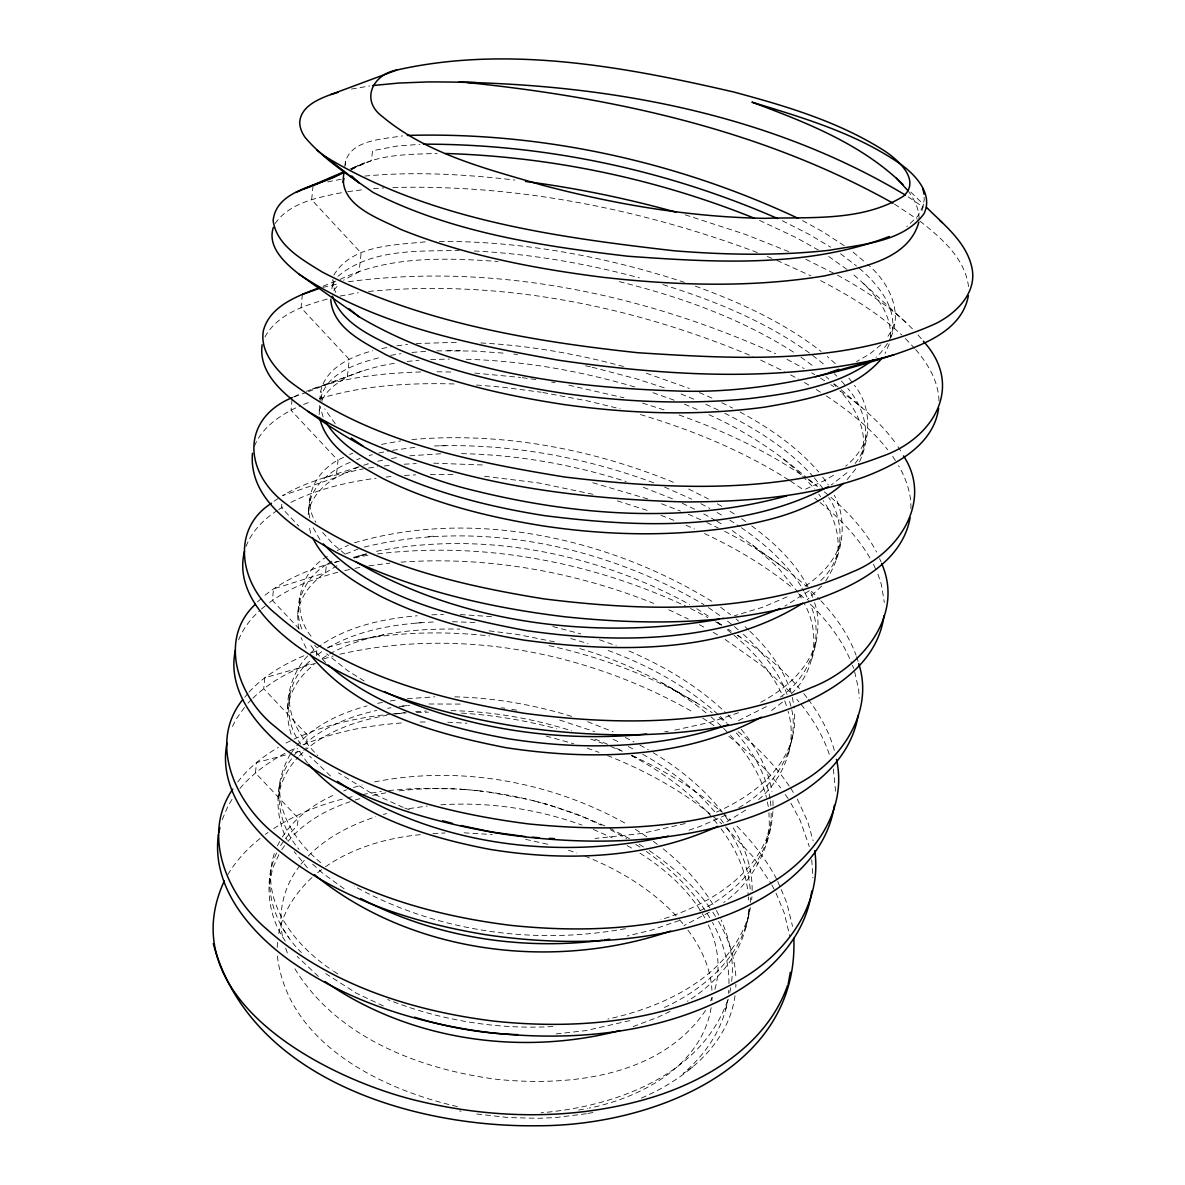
<?xml version="1.0" encoding="UTF-8"?>
<svg xmlns="http://www.w3.org/2000/svg" width="1185" height="1185" viewBox="0 0 1185 1185"><rect width="100%" height="100%" fill="white"/><g stroke="black" fill="none" stroke-linecap="round" stroke-linejoin="round"><path stroke-width="0.75" stroke-dasharray="5 3.75" d="M910.909 508.602C911.383 493.434 905.977 478.71 898.63 465.646M343.62 457.425C318.913 467.201 299.568 497.27 315.862 522.274M752.149 890.453C752.46 867.213 744.076 844.52 731.5 825.219M750.342 902.378L750.386 897.637M327.341 556.52C297.909 572.429 290.206 613.489 312.944 638.404M890.424 337.444C891.92 310.426 870.901 289.007 851.541 273.113M299.42 597.758L297.642 614.615L298.472 628.85M728.953 983.639C729.264 962.205 722.687 941.142 712.526 922.434M321.224 645.025C291.006 663.126 280.934 703.209 291.451 735.396M289.407 693.003C287.437 717.118 301.227 739.203 317.773 755.541M290.414 754.045C275.424 779.626 273.468 813.74 287.229 840.313M279.882 783.552C277.29 815.517 298.027 843.957 321.52 863.376M711.918 1000.732L712.037 997.252M274.283 853.555C258.804 900.733 294.991 945.897 332.318 970.278M270.817 869.716C265.958 894.319 270.832 920.478 285.304 941.083M277.216 947.467L277.453 942.194M735.826 987.283L735.885 984.261M772.857 811.681C770.398 847.334 753.216 881.64 723.739 902.511M281.808 504.203L281.467 507.654L298.827 526.14M292.088 399.36L291.021 410.247L338.036 460.476L336.14 477.466C322.453 485.672 309.67 498.529 308.1 515.179L309.981 497.404M302.382 294.398L301.064 307.759L349.294 359.44L347.294 377.319C337.34 382.503 327.638 389.391 322.261 399.523M313.033 185.704L311.655 199.791L361.144 252.998L359.04 271.854L343.576 280.223M319.18 414.602L319.624 405.625M320.113 400.945C318.321 371.69 348.657 356.863 372.727 350.775M344.761 166.596C346.672 139.8 382.459 139.282 402.559 135.89M748.594 909.547C746.565 948.489 719.28 981.328 687.374 1001.31M749.675 908.658C743.869 955.88 703.446 990.097 662.282 1008.405M751.616 899.874L751.942 896.749M316.291 655.66L317.15 647.943L314.677 645.307M331.933 561.097L326.438 564.623L325.534 572.696C311.433 582.413 299.272 596.988 297.642 614.615M731.634 981.328C734.182 960.413 729.797 939.038 721.132 919.975M728.449 993.43L728.819 990.171M711.163 1007.665C701.416 1065.448 641.855 1097.443 589.182 1108.123M735.041 995.652C727.916 1046.251 683.33 1080.542 638.967 1099.117M269.291 884.232L272.757 867.938L279.838 852.682M278.282 798.794C279.823 783.078 287.377 768.413 298.22 757.096M287.718 709.03C289.392 691.136 300.279 675.376 314.129 664.459M921.96 210.767L924.211 199.895L924.033 194.147M890.868 337.325C903.148 310.529 888.335 281.852 867.598 264.329M319.135 410.306L319.906 406.174M859.569 461.809C870.279 437.191 872.249 407.24 854.415 385.362M320.468 399.138C326.601 372.445 357.514 363.217 380.874 357.292M861.999 454.818C868.101 431.473 855.718 408.07 840.387 391.183M825.738 580.917C841.735 556.269 848.815 522.289 834.329 495.256M836.225 559.735C841.617 539.308 834.892 517.652 823.264 500.648M791.491 693.625C815.858 670.769 820.612 632.212 804.2 603.446M811.784 659.141C817.206 640.922 821.131 621.133 814.539 602.647M758.563 799.579C783.715 778.589 797.861 743.543 788.129 711.385M788.617 753.482L794.276 728.908L794.794 711.504M766.591 843.098L769.332 824.953L768.961 812.703M745.632 928.373L750.475 907.68M729.738 992.586L730.745 987.786M692.825 1067.004L683.108 1073.61C705.268 1054.694 723.043 1029.143 727.708 999.933M714.91 989.371C721.013 968.026 717.917 944.726 708.274 924.892M725.679 1009.605L728.227 999.251M278.727 933.587C283.289 910.361 297.465 890.068 315.151 874.767M727.605 1000.54C700.691 1075.891 614.645 1106.597 541.115 1112.789M749.187 913.902C730.997 975.196 666.029 1006.554 607.935 1019.041M770.324 827.885C756 877.019 706.823 905.325 660.889 919.693M792.543 737.47C782.204 773.938 748.727 797.816 715.666 812.48M815.932 642.285C807.829 670.828 783.018 690.899 757.585 703.949M840.58 541.96C834.921 562.06 819.028 577.495 801.815 588.382M222.232 819.576L228.201 805.652L233.578 796.853M866.605 436.036C863.213 448.078 855.185 458.328 845.66 466.223M889.239 343.931L885.106 353.441M889.402 340.288C901.741 311.922 878.455 284.178 857.851 267.084M894.127 324.068L891.875 330.274L886.232 338.925M923.263 205.494L917.62 216.381L906.777 226.616M238.644 639.826C243.162 628.346 251.013 618.348 260.167 610.186M276.623 853.022C260.063 887.195 275.883 927.44 301.39 952.533M246.006 546.522C251.738 531.31 263.781 519.311 277.171 510.528M710.6 1000.836L712.081 997.622M334.155 282.03L331.83 289.644L332.866 279.704L334.377 289.51L336.881 294.709M333.829 275.113C351.989 244.54 394.605 245.236 425.963 241.77M254.479 446.078C262.522 426.185 281.852 414.024 300.664 405.64M232.438 726.405L236.096 719.221L244.762 707.06M277.379 845.868L279.779 841.409M264.936 336.984C278.105 313.136 306.782 304.589 331.415 297.968M887.565 343.443L880.825 352.686L875.937 357.381M705.608 1010.39C660.904 1076.543 570.163 1086.763 496.841 1079.328C419.608 1069.3 336.11 1037.423 294.265 967.745M227.801 874.574C236.467 860.221 248.08 847.764 261.322 837.528M275.113 223.535C290.073 202.117 318.647 197.465 342.524 192.474M281.763 849.808L284.652 845.512M280.593 845.586L284.444 839.869M282.326 837.04C294.932 817.398 314.692 803.341 335.873 794.157M291.554 758.83C270.55 785.803 278.031 824.73 299.02 849.378M855.763 468.86L847.097 479.673M291.392 752.712C308.944 727.516 338.199 713.681 367.083 705.89M855.096 463.453C873.819 441.294 865.435 408.632 847.838 388.547M333.8 290.295L338.969 284.074M299.983 865.554C283.926 885.521 277.275 912.583 282.785 937.661M237.755 782.041C248.583 767.717 262.966 756.356 278.416 747.35M288.014 841.409C304.012 822.138 326.675 809.533 350.168 801.697M285.407 838.447L297.42 825.204L298.19 818.183L255.456 773.005L256.478 762.547L288.192 754.327M244.717 697.21L247.946 693.329M821.649 586.012L807.074 599.891M820.775 580.561C843.779 559.379 845.823 523 828.774 497.596M301.02 864.117L306.974 857.303M294.473 754.815L299.02 749.72M239.948 788.469C255.101 770.635 275.038 757.541 296.146 747.809M309.744 661.215C285.17 681.271 281.971 719.043 300.723 744.076M247.976 703.135L251.694 699.417M252.923 698.172C269.528 682.027 290.429 670.917 311.996 662.904M249.028 692.025C264.744 675.198 285.081 663.467 306.248 654.816M308.307 856.014C326.793 837.173 350.923 824.893 375.793 816.761M880.855 344.865L869.879 353.885L856.503 361.618M337.932 276.372C370.979 248.524 418.453 251.294 459.158 250.479M299.361 755.808L303.227 752.179M304.041 744.832C324.083 726.257 350.508 716.421 376.756 710.422M261.426 609.046L268.151 603.565M257.5 601.936L262.522 597.447M846.979 472.741L831.189 485.02M782.456 702.172L768.872 712.541M780.367 697.091C809.37 676.961 825.59 637.589 810.155 604.202M809.266 590.752L784.914 606.157M317.624 872.693L324.083 867.701M269.558 602.498C289.866 587.582 313.847 578.547 338.066 572.192M350.464 170.447C375.778 153.813 408.01 154.554 437.161 153.413M326.438 564.623C304.012 578.043 290.547 607.594 303.286 632.094M265.04 595.196C284.83 579.435 308.618 569.526 332.852 562.86M317.654 654.683L321.713 651.735M265.292 834.388L268.091 832.462M273.705 828.611C294.917 814.762 318.735 805.252 343.191 798.868M278.608 509.565L284.637 505.891M325.475 866.768C353.56 847.394 387.362 837.736 421.075 834.596M745.706 810.066L726.894 821.694M274.046 501.24L279.779 497.463M738.803 807.652C776.219 787.033 804.882 741.854 788.632 698.883M322.202 658.401C362.877 632.672 412.884 628.405 459.884 629.087M327.549 648.032C360.121 628.954 398.604 623.473 435.739 621.888M766.443 706.571L736.492 721.621M709.385 912.243L683.952 925.603M323.935 643.085C351.738 625.428 384.888 618.57 417.283 615.77M833.529 475.274L823.886 480.888L802.956 490.294M336.94 565.763L325.534 572.696L273.513 588.871L272.387 600.38L300.99 630.761M337.251 550.551L348.405 545.189M699.742 910.924C737.011 892.112 772.516 856.459 771.139 811.932M285.97 743.069L292.414 739.929M294.028 739.159C324.023 725.027 356.803 717.71 389.658 714.244M726.005 814.984L700.587 826.226L686.574 831.055M670.073 1011.412L657.408 1017.441L632.953 1026.654M290.947 502.351C317.521 489.005 346.82 482.147 376.149 478.207M293.88 396.797L300.309 393.79M787.092 596.855L762.696 607.253L734.404 615.756M350.212 462.298C327.697 471.097 303.064 492.382 310.07 519.223M349.634 454.566L352.715 453.174M345.827 553.913L358.003 549.07M349.93 169.144L358.344 165.515M351.412 169.233L371.438 160.642L372.534 150.717L396.664 146.111L419.89 144.318M302.93 744.935C334.718 731.619 369.024 725.25 403.27 722.835M322.987 286.192L338.436 280.045M340.154 279.364C389.154 255.782 445.16 257.693 498.026 261.47M303.656 404.441L311.166 401.463M343.709 790.973L346.879 789.728M306.426 391.287L362.166 371.009L379.822 366.002L396.501 362.877M359.159 466.727L336.14 477.466L282.652 495.582C305.849 481.643 332.541 475.6 357.929 467.068M362.166 371.009L307.744 391.865M354.108 558.091L366.506 553.928L354.256 557.187M356.774 459.661L360.136 458.388M679.286 920.523L651.083 930.24L627.146 936.002M354.508 542.789C473.807 507.713 610.823 538.286 714.688 603.091M311.433 652.891L318.365 650.313M738.522 712.748L710.778 722.139L674.783 730.138M293.984 396.916L306.026 392.487M319.239 398.782C363.721 385.021 410.884 382.607 457.143 384.044M353.545 787.521L362.077 784.974M312.44 388.961C347.368 376.963 384.473 373.008 421.208 371.942M363.662 465.275L368.165 463.824L364.758 464.905M323.52 658.919L333.192 656.001M364.313 547.07C478.592 519.119 603.52 545.53 703.905 604.602M327.904 647.321L344.361 642.833L386.636 634.271M383.436 814.495L386.488 813.591M685.167 823.545L641.914 833.485L595.048 838.432M315.447 663.348L264.788 677.761L263.722 688.722L307.448 735.07L305.819 749.75C328.512 730.286 357.826 720.643 386.799 715.296M355.144 800.008L360.329 798.542M629.813 1020.626L585.76 1030.624L554.891 1034.061M325.519 477.362L363.321 468.816M334.466 562.431L340.954 560.683M335 562.312L338.495 561.379M339.814 654.239C459.365 626.924 588.515 651.972 694.084 712.718M353.382 557.394L365.824 554.106M369.157 455.529L372.357 454.699M295.243 752.49L304.056 750.209M322.898 287.392L339.71 283.422M372.697 795.416L385.821 792.824M344.731 570.592L351.471 569.052M347.264 797.816L354.419 796.201M374.475 781.907C460.18 764.962 551.855 781.73 627.635 824.627M327.682 181.868L343.961 178.713M376.489 551.277C482.502 530.436 595.551 553.039 689.729 604.528M377.778 461.276L382.859 460.195M340.08 296.057L358.329 292.769M378.77 453.04L388.961 450.892M381.481 444.405L400.693 440.924M625.325 928.67C533.783 945.6 435.636 931.425 354.048 886.084M381.911 348.538L391.717 346.627M377.674 703.342L382.385 702.424M351.456 89.068L369.705 85.972M586.353 1113.752L555.928 1117.529L538.375 1118.314L508.143 1117.559L475.659 1113.856M588.012 1113.441L592.974 1112.508M354.907 568.356L360.151 567.393M578.635 1110.064L587.419 1108.449M362.506 794.513L381.363 791.447M354.463 557.676L368.491 555.158M358.137 639.87C401.419 631.738 445.916 631.175 489.627 635.915M391.494 458.491L398.619 457.277M392.516 450.3L415.802 447.249M664.829 731.767L668.147 731.219M348.375 281.734C493.493 262.418 643.144 293.821 775.597 353.737M390.665 355.337L401.019 353.708M394.886 714.037L405.033 712.733L391.287 714.051M408.855 808.629L427.207 806.037M387.732 708.26L390.976 707.771M396.916 345.842L407.551 344.435M390.295 700.957L396.782 699.98M347.768 191.644L363.321 189.659M368.965 565.837L389.865 563.156M368.609 468.001L377.541 466.727M377.541 553.899C482.384 541.219 590.323 561.616 685.7 606.098M368.579 291.451C499.374 279.038 632.538 305.715 753.008 356.596M407.21 361.44L418.957 360.284M401.996 706.201L409.61 705.327M399.078 706.527L409.447 705.356M407.447 698.676L434.851 696.839M386.103 477.051L392.65 476.34M384.251 465.972L392.457 465.113M399.271 790.854C446.715 785.314 495.063 790.143 541.027 802.763M364.817 176.076C414.765 171.321 465.142 174.314 514.883 180.061M388.621 790.513L415.624 788.425L454.522 788.825M409.773 455.81L440.642 453.781M411.891 439.546C501.67 431.784 592.944 448.937 675.909 483.317M416.276 623.103L422.66 622.555M411.921 352.419L426.689 351.308M416.276 343.561L459.913 342.213M396.294 713.651L406.292 712.866M415.698 711.711L426.304 711.015M373.423 188.696L383.851 187.911M404.441 475.452L415.594 474.859M440.85 804.808C488.59 801.712 536.938 808.851 581.924 825.056M404.218 464.209L416.202 463.587M401.063 562.134C486.931 556.061 573.866 571.54 653.661 603.358M432.969 833.559L445.012 832.951M428.17 536.509L434.658 536.124M430.629 359.544L449.47 359.07M431.873 614.822L443.471 614.482M392.931 187.497C517.771 184.312 642.714 209.345 759.289 253.249M552.862 1026.536C496.708 1029.691 439.887 1020.344 387.658 999.533M416.483 712.437L428.452 712.17M428.926 703.994L463.898 704.097M434.421 445.96C509.328 443.353 584.516 457.069 654.653 483.169M440.613 445.782L447.234 445.604M436.88 350.834L474.311 351.056L506.543 353.337M430.377 474.444L455.321 474.622M433.666 463.172L484.384 465.038M420.171 722.02L428.748 721.946M439.294 241.399C522.511 241.014 605.372 256.538 684.323 282.297M447.352 350.612L460.432 350.671M437.072 371.779L453.292 372.06M452.477 621.71L476.4 622.555M460.343 614.556L494.9 616.837M466.194 359.262C523.444 360.847 580.324 370.905 635.219 387.095M461.439 453.633C517.327 454.729 572.947 464.594 626.169 481.54M447.752 722.213L466.964 723.25M451.07 710.63C492.042 711.43 532.82 718.525 571.866 730.893M454.833 696.824C494.797 697.861 534.553 704.808 572.696 716.732M464.15 832.803L492.264 834.551M480.829 342.954C529.043 345.546 576.873 353.871 623.458 366.491M474.267 250.998C530.11 253.797 585.494 263.366 639.441 277.853M461.454 713.103C493.523 715.103 525.399 720.391 556.446 728.671M476.474 385.021L501.714 387.095L541.086 392.22M474.8 373.097L520.556 377.437M484.561 476.296L538.597 482.917L594.115 494.545M464.224 789.462L459.706 789.106L469.097 789.906M477.629 790.647L474.489 790.38L483.658 791.491M513.846 354.078L517.504 354.463M489.138 630.864L517.104 634.375L555.587 642.077M501.492 707.756L504.928 708.215M522.274 377.674L537.768 379.822M489.257 792.187L526.895 799.223M542.804 392.502L587.612 400.93L620.14 408.855M551.573 382.074L555.039 382.636M511.816 709.356L516.971 710.215M568.874 385.199L623.932 397.819M459.513 1110.923L461.083 1111.219M525.622 839.335L548.107 844.372M585.479 365.78L590.471 366.861M457.395 1106.568C380.326 1089.059 286.444 1042.474 277.216 954.547M549.025 645.632C606.631 658.475 662.756 680.042 712.126 712.659M552.847 626.554L580.665 633.827M592.144 367.217L636.73 378.919L665.718 388.28M619.296 281.645C680.294 296.798 740.551 318.217 793.713 352.271M592.722 482.71L648.788 499.24M546.033 736.018L573.658 743.721M554.965 806.763L544.582 803.726L575.155 813.458L606.409 826.567M570.74 638.522L587.967 643.544M547.292 804.437L531.324 800.171L533.013 800.645M617.341 500.87L648.284 510.75M685.197 214.826L745.439 234.393L788.988 251.724M579.791 648.625C616.111 659.008 650.55 675.169 682.723 694.869M559.675 720.036L594.529 731.604M662.889 284.622C715.162 300.797 766.739 322.009 811.251 354.33M642.566 403.107L665.94 410.469M640.433 414.572C692.366 430.111 743.099 450.878 788.929 480.088M646.373 373.231L689.389 388.458M568.459 850.223L576.754 853.037M599.477 639.767L616.259 645.766M590.767 739.114L602.528 743.365M652.979 392.694L676.087 400.885M587.256 748.165L599.003 752.356M557.705 807.726L583.375 817.058L601.299 825.16M643.381 487.331L672.799 498.959M695.358 286.148C739.81 302.293 783.67 322.202 821.116 351.501M679.094 414.987C723.502 430.748 766.68 450.818 805.533 477.673M608.216 650.476C648.491 665.437 687.152 686.293 719.073 715.34M661.63 503.788L680.501 511.105M587.671 721.709L613.134 731.841M661.052 515.342L676.739 521.444M594.87 739.04L608.912 744.832M403.137 807.385L369.513 792.113L338.495 772.887M404.766 808.022L409.654 809.947M681.064 394.012L696.054 400.086M684.471 404.203L699.298 410.395M767.317 256.493L773.731 259.085M610.853 746.535L622.332 751.275M607.327 755.482C648.758 771.953 688.337 794.083 721.739 823.812M593.344 829.441L612.26 837.78M664.578 487.079L691.684 499.152M584.916 856.103C619.874 870.146 653.083 890.202 678.457 918.39M699.343 392.561L712.303 398.264M776.886 260.404L810.866 275.824M759.541 220.41L795.653 237.37L818.242 249.946M688.278 514.26L701.772 520.2M686.041 525.236L694.44 528.969M383.333 1005.976L356.463 993.252L323.401 972.115M628.968 650.965C664.178 666.207 697.832 686.056 725.679 712.659M682.308 503.269L694.706 509.239M631.975 755.586C664.044 770.191 694.573 788.603 721.25 811.695M805.815 259.278L835.929 274.342M760.622 360.062L784.337 371.527M705.86 404.307L718.554 410.188M668.77 609.786L688.292 619.014M782.337 220.736L809.251 234.423L830.729 247.191M708.941 414.72C744.787 430.688 777.701 452.537 807.311 478.222M632.035 755.541L638.389 758.489M613.297 739.381L619.34 742.195M616.481 748.313L622.51 751.112M609.564 828.063L632.672 840.387M706.749 522.511L718.243 528.006M704.438 533.517C736.003 548.329 766.251 566.267 793.18 588.486M688.663 489.035L708.511 498.989M721.813 402.707L732.597 408.055M724.716 413.254C757.2 429.577 788.751 449.411 813.251 476.637M690.5 608.497L707.83 617.518M625.236 737.455L634.064 741.943M628.272 746.55L635.619 750.298M631.309 755.615C661.334 771.346 689.418 791.491 711.815 817.117M724.598 531.295C753.956 546.329 781.937 564.401 806.496 586.501M802.541 220.603L822.36 231.505L845.216 246.317M787.018 359.366L804.185 368.579M700.898 503.699L709.859 508.439M820.568 280.623C849.512 295.628 877.744 312.736 901.755 334.985M703.742 513.905L715.444 520.378M610.453 829.722L626.524 838.654M790.588 374.875L798.423 379.067M740.033 412.025C769.08 427.726 796.957 446.775 818.672 471.926M699.387 624.673L705.549 628.065M639.856 745.024L648.417 749.794M642.729 754.267C669.895 769.613 695.284 788.736 715.444 812.673M627.191 845.616L633.027 848.89M837.484 275.157C864.917 290.295 891.698 307.507 913.635 330.097M811.71 372.89L814.732 374.608M717.325 503.803L721.65 506.276M662.208 683.019L696.276 702.616M717.103 512.512L722.85 515.801M716.866 521.193L724.316 525.622M804.422 382.533L808.925 385.125M364.195 680.99L347.575 670.621L326.66 653.764M715.503 621.769L721.472 625.31M713.207 632.331L717.68 634.982M894.556 204.131L917.279 219.24M696.736 608.72L711.444 618.155M653.142 752.668C679.212 768.384 703.298 787.906 722.154 811.932M820.464 378.148L824.775 380.815M730.064 511.313L735.589 514.734M729.738 520.082L739.87 526.688M640.004 853.215C667.096 870.353 691.833 892.809 706.749 921.56M816.213 389.539L820.494 392.205M702.764 718.154L714.037 725.635M635.456 829.337L647.528 837.262M635.782 844.401L640.359 847.319M908.228 196.888L923.382 207.242M673.465 689.626L694.632 703.786L709.756 715.77M333.652 971.241L339.414 974.929M737.485 635.308C760.222 650.358 781.656 667.762 799.445 688.529M639.293 844.268L644.27 847.512M725.116 639.426L761.851 665.466L792.498 694.306M717.517 622.169L722.095 625.162M728.168 629.161L731.219 631.161M737.307 635.16L740.344 637.16M708.482 607.624L723.294 617.903M830.7 384.636L833.766 386.68M741.603 518.763L746.106 521.785M741.366 527.695C765.88 544.641 788.973 565.067 803.978 591.152M790.38 480.992L802.808 489.39M828.641 256.434L847.408 269.736M826.301 395.908C849.038 410.988 870.797 428.215 887.713 449.782M732.167 530.524L784.455 568.296M719.088 717.399L727.175 723.235M344.124 888.78L323.149 873.612L311.803 863.376M800.956 357.174L814.599 367.143M646.21 851.422C672.384 869.805 695.728 892.957 711.607 920.908M649.247 850.637C672.887 866.709 694.647 885.995 711.074 909.532M720.599 607.224L730.538 614.615M717.31 622.303L721.65 625.443M808.481 479.821L817.324 486.28L808.748 479.377M839.869 390.783C860.888 405.64 880.796 422.615 895.934 443.59M751.794 525.947C774.723 542.997 796.409 563.379 809.207 589.33M840.491 253.753L856.474 265.973M812.584 355.337L825.293 365.439M728.834 736.374C748.209 751.201 765.925 768.324 780.634 787.832M345.102 554.136L333.355 544.404L322.113 531.917M653.394 841.365L660.4 846.712M919.96 221.151C941.216 237.844 965.005 258.167 968.53 286.637M727.501 621.118L732.982 625.428M727.205 629.739L732.671 634.064M853.111 252.153L866.339 263.218M824.242 491.805L828.389 495.108M814.539 498.041L818.672 501.374M820.05 502.484C840.432 518.956 859.258 538.153 871.834 561.349M752.534 544.952L778.471 568.133L797.935 592.381M330.496 775.953L309.522 756.074M738.048 731.649C757.763 747.454 775.642 765.777 789.743 786.825M783.004 458.684L800.305 473.63L814.673 488.931M318.38 976.425L297.183 956.428M711.074 716.881L722.42 727.16M663.215 848.86C684.071 865.598 702.453 885.699 715.681 909.043M736.048 618.925L738.625 621.133M826.019 376.682L828.789 379.081M834.344 383.851L839.884 388.636M841.276 389.835L862.073 407.773M722.628 812.88L730.597 820.109M734.359 626.51L738.225 629.842M733.959 635.19C753.897 652.18 772.235 672.191 782.855 696.439M799.816 594.292L806.244 600.158M830.952 497.374C849.023 512.868 865.376 530.821 876.544 551.973M835.306 363.676L827.352 356.552M863.139 283.2L906.392 322.898M720.317 716.481L726.361 722.287M745.084 626.687L748.683 630.109M749.883 631.25C768.102 648.699 784.189 669.495 791.521 693.966M743.365 634.301C762.355 651.883 779.76 672.562 788.129 697.417M811.429 591.241L819.753 599.595M725.753 827.426L753.067 856.711L770.902 883.358M811.162 604.913C828.122 621.814 843.157 641.337 851.852 663.822M910.791 192.074L923.856 204.783M325.653 662.578L314.129 650.15L308.781 642.581M834.418 373.808L836.803 376.208M905.488 338.599L914.642 348.346M307.433 867.805L294.147 851.63M833.529 383.91L835.899 386.325M728.005 715.014L733.796 720.895M723.561 728.345L728.168 733.071M737.04 826.241C752.756 842.135 766.606 859.984 776.99 879.833M820.879 600.81C835.751 616.585 848.49 634.745 856.044 655.157M335.236 423.771L324.72 408.899M814.391 477.91L822.701 488.19M918.019 334.94L922.271 339.784M736.359 733.026C752.845 751.749 766.073 774.205 770.131 799.09M841.439 381.022L845.675 385.866M730.464 735.441C746.624 753.216 760.429 773.849 766.443 797.372M915.694 349.56C928.122 364.047 938.757 381.866 938.964 401.463M796.809 699.343L798.971 701.89M679.538 919.693L684.974 926.196M713.844 819.62L718.939 825.856M822.716 477.066L828.226 484.828M741.232 729.353C756.119 747.32 768.176 768.324 771.968 791.595M307.552 763.021L297.257 748.253M818.672 494.115L820.672 496.722M848.875 378.074L852.193 382.444M803.815 693.595L807.163 698.009M808.288 699.491C820.064 715.044 829.707 732.567 834.625 751.542M801.149 704.438C813.103 719.606 823.427 736.344 829.441 754.801M687.922 930.136C701.12 947.482 710.793 968.278 711.918 990.275M725.383 816.376L728.627 820.761M720.539 818.909L725.916 826.286M721.087 828.819C735.529 848.149 746.343 870.975 748.268 895.267M907.814 190.533C914.035 198.828 919.367 208.678 919.042 219.329M785.299 794.528L788.099 798.542M283.259 929.233L289.036 937.972M897.934 446.656L901.918 452.803M712.792 912.198L716.258 917.531M726.997 827.752C740.166 846.979 749.409 869.405 750.431 892.883M319.994 539.708L312.914 527.295M892.705 456.358L896.645 462.55M790.691 788.158L794.454 794.38M790.913 803.237L800.29 820.612L809.281 846.564M798.764 593.759L802.852 600.662M306.145 648.21L301.123 637.693M771.79 884.973L774.486 889.802M718.569 921.5C728.523 938.476 734.967 957.717 735.885 977.447M797.283 799.046L807.622 821.353L813.132 840.861M716.466 910.598L720.45 918.39M804.793 592.53L808.881 600.854M777.76 881.462L786.781 902.851L792.543 926.389M776.012 893.075L784.203 912.909L789.906 936.535M879.566 558.565L881.077 561.853M873.419 564.178L876.411 570.814M852.445 665.318L853.644 668.325M810.851 592.648L812.792 597.64M323.105 416.987L320.187 406.603M285.659 948.178L288.37 955.702M877.907 574.133L881.284 584.131L884.321 602.469M784.766 700.809L786.736 706.69M310.751 533.265L308.604 524.896M856.651 656.653L858.207 661.897M854.666 671.851L858.651 689.463L859.273 698.276M792.365 697.476L794.32 707.993M322.083 401.493L321.105 391.539M767.376 801.964L768.31 806.57M833.351 768.991L835.573 791.15M811.74 859.717L812.91 877.833M770.324 800.927L771.124 808.274M748.402 896.852L748.683 900.037M345.324 161.353L345.605 165.263M772.961 800.749L773.035 809.859M364.432 162.938L351.086 168.685L364.432 162.938"/><path stroke-width="1.5" d="M218.47 834.181C211.108 886.617 249.872 931.854 289.688 960.487C348.849 1002.406 420.201 1024.21 491.627 1032.846C569.437 1041.2 651.32 1034.579 722.302 999.473C765.095 978.01 805.074 940.534 811.784 890.972M252.449 453.277C248.494 502.055 299.568 531.354 336.036 552.284C407.21 588.738 486.235 607.298 565.215 616.822C650.195 625.636 738.388 625.25 820.227 598.069C858.014 584.383 902.259 561.186 910.11 517.786M262.122 344.805C258.137 374.682 286.148 395.997 307.774 411.254C358.285 447.308 414.024 476.429 474.696 490.694C576.132 515.742 684.9 523.992 786.588 495.937M918.819 222.232C907.888 261.115 858.458 267.706 824.864 275.838C751.986 287.837 677.45 285.57 604.276 277.468C535.042 268.773 465.631 255.575 400.678 229.372C378.074 217.922 336.599 204.709 344.213 171.855M968.367 295.702C962.131 330.348 923.678 344.791 894.186 354.671C825.323 377.185 753.779 393.183 680.931 391.124C570.977 387.643 455.262 373.705 358.996 316.721L299.035 274.165C285.289 263.381 266.921 246.939 273.335 227.446M938.638 408.203C933.558 445.382 895.475 465.127 863.88 477.096C806.481 497.226 744.98 501.833 684.56 501.936C555.291 498.248 420.438 478.592 307.774 411.254M883.98 615.696C876.915 668.621 823.338 697.684 777.523 713.014C695.21 739.07 606.809 739.025 521.963 727.294C442.731 714.807 362.506 692.44 296.294 645.588C267.484 624.169 234.615 590.486 244.525 551.247M858.088 715.77C849.067 767.954 798.734 799.49 752.697 816.465C673.198 844.579 586.531 845.912 503.773 834.136C426.363 821.694 348.02 798.009 285.318 749.32C256.212 725.857 226.69 690.011 235.415 650.047M834.373 805.326C826.301 859.466 776.886 895.267 729.249 914.183C652.417 944.03 567.437 946.652 486.605 934.861C410.899 922.493 334.392 897.534 274.964 847.423C245.591 821.946 218.632 783.863 227.031 743.01M788.173 984.128L790.321 972.292M218.825 832.537L219.892 827.619M343.102 182.357L343.991 178.491M787.566 985.431C767.421 1042.918 711.193 1078.246 655.779 1096.229C578.532 1120.64 494.678 1119.662 416.409 1100.51C325.046 1078.365 170.27 997.829 224.291 880.988M232.778 789.121C200.917 835.336 227.579 896.023 266.358 928.818C328.704 984.587 411.995 1010.923 493.701 1021.1C576.843 1029.883 665.422 1022.359 739.277 980.306C784.826 954.903 822.82 905.207 814.717 850.697M242.569 699.802C207.123 744.017 236.719 805.045 276.238 835.292C341.976 889.831 427.148 914.894 510.646 925.352C595.418 934.18 685.508 928.462 762.133 888.009C808.57 864.457 848.653 814.021 836.491 759.392M882.277 357.855C853.867 391.791 806.526 399.745 765.243 407.048C698.217 416.202 630.005 413.891 563.156 404.426C502.351 395.049 441.383 381.259 385.614 354.582C363.751 342.287 332.674 328.112 330.778 299.538M255.323 604.335C217.062 639.9 239.281 699.091 275.468 726.938C345.561 787.151 438.687 812.332 528.584 823.93C619.859 833.055 718.006 829.011 799.712 783.048C841.261 760.592 874.426 711.918 858.725 663.644M843.424 483.376C810.214 512.438 765.11 522.096 722.687 528.717C663.037 536.716 602.321 534.82 542.893 525.888C487.909 517.03 433.043 503.344 382.903 478.562C357.574 464.579 326.571 448.078 319.491 417.52M271.498 503.269C229.12 529.962 241.088 586.412 275.883 613.845C344.198 674.369 436.287 698.78 524.348 713.296C620.022 725.975 721.769 726.227 811.814 687.344C859.569 669.081 905.147 616.674 881.64 563.512M873.256 359.677C838.239 386.162 792.987 393.05 750.564 398.471C688.811 404.811 626.361 402.233 564.978 393.538C508.276 384.947 451.707 372.223 398.827 349.575C373.956 337.118 342.332 324.66 332.437 296.22M802.867 603.209C720.599 654.698 616.763 652.639 523.844 640.093C474.711 631.857 425.963 618.807 381.2 596.573C354.685 582.428 326.349 565.675 312.603 537.723M761.392 717.118C684.026 759.229 591.078 760.563 505.891 747.676C435.502 733.722 357.677 713.103 310.5 655.038M828.433 486.635C742.017 532.124 638.774 527.473 544.596 515.653C493.982 507.624 443.694 495.315 396.694 474.533C370.164 461.75 341.324 447.589 325.431 421.593M344.302 171.588C323.594 186.43 276.668 187.585 273.113 220.588C276.668 245.887 302.427 259.633 322.024 271.928C419.549 322.305 529.962 341.161 638.078 352.745C737.337 358.996 843.601 365.558 936.372 323.283C956.295 313.077 976.633 293.287 972.159 268.847C967.019 242.51 944.356 225.224 926.477 207.316M292.265 397.553C239.666 419.564 244.362 473.882 286.755 504.395C359.885 561.897 453.766 584.279 543.841 598.869C646.477 611.593 756.311 614.719 852.711 571.777C897.534 553.973 933.75 501.892 903.533 455.884M717.947 826.256C646.877 859.021 565.201 861.747 488.946 849.201C423.608 836.536 354.922 814.702 308.589 764.355M779.908 608.497C700.35 643.203 609.964 642.685 525.444 630.464C453.855 616.718 375.378 598.677 323.342 543.915M319.55 287.57C297.953 295.998 270.076 305.508 263.381 330.63C259.782 350.819 274.742 368.165 288.74 380.637C367.439 441.116 468.771 461.291 564.608 477.007C669.718 489.553 781.048 495.049 881.64 456.477C932.788 439.028 965.153 386.666 923.337 341.206M296.043 192.4L344.42 171.558M313.033 185.704L326.379 179.972M329.711 178.55L334.718 176.402M338.066 174.965L343.072 172.817M889.283 236.526C806.467 268.195 714.881 262.403 628.065 256.256C541.145 246.021 451.781 232.556 372.994 192.355C349.323 175.661 323.905 159.575 305.049 137.341C302.027 132.987 299.79 127.921 299.716 122.544C300.501 106.665 318.202 99.17 330.822 94.548L396.723 70.048C507.698 44.911 624.554 66.775 733.648 91.986C784.307 105.613 835.662 120.692 880.633 148.451C895.119 157.057 922.048 178.876 903.666 196.058C862.754 221.743 810.792 216.855 764.473 218.336C689.107 217.077 614.378 204.235 541.634 184.978C486.502 168.803 427.37 154.198 382.385 116.56C360.121 100.221 372.742 74.359 396.723 70.048M302.382 294.398L318.306 288.814M670.651 931.054C553.439 971.122 411.61 954.132 314.455 874.752M728.108 724.731C657.571 749.35 580.606 750.238 507.402 738.596C443.783 726.894 378.252 707.83 328.171 665.037M304.027 188.874L311.522 186.238M828.685 372.905L839.01 369.29M330.822 94.548L338.303 92.267M619.933 1030.535C521.089 1056.324 409.447 1040.43 325.105 981.624M815.532 376.741L894.186 354.671M668.34 836.121C557.246 861.317 433.088 845.142 337.473 781.315M878.559 358.996C773.568 382.696 664.222 375.512 558.565 360.21C469.097 344.094 375.749 325.653 299.035 274.165M718.939 619.251C596.84 640.285 464.002 624.836 356.004 561.838M604.35 940.031L609.608 939.172M602.617 940.238C520.378 950.829 434.302 937.128 360.714 898.467M372.564 85.557L398.634 83.069L427.578 81.928C592.322 81.572 762.222 109.331 905.31 195.036M646.595 734.107C557.572 742.714 465.661 729.086 384.251 691.61M407.314 135.431C541.338 131.624 676.857 161.412 798.097 218.307M423.475 144.17C544.774 143.948 666.503 169.959 777.597 218.529M458.965 82.12L475.777 82.55M445.604 153.487C551.232 156.716 656.534 178.772 754.549 218.307M517.667 1034.623C482.695 1033.601 447.915 1027.543 414.513 1017.204M549.381 838.358L554.476 838.595M467.29 82.565C614.274 97.6 763.229 130.232 893.001 203.198M532.346 837.188L539.16 837.751M525.548 836.625L491.819 832.018L460.935 825.53M525.488 181.423C576.428 188.074 626.88 198.502 676.383 212.263M442.642 820.775L452.537 823.382M363.365 446.33L351.278 438.035M324.823 156.272C429.163 219.788 554.698 237 674.102 250.776C725.798 254.923 777.953 255.99 829.574 250.242C861.702 244.347 902.777 242.407 923.959 213.789C933.676 193.94 915.176 174.343 899.83 163.649C855.481 133.031 802.912 117.745 751.927 102.147C805.533 122.144 861.317 143.755 902.94 184.445M358.996 316.721L349.19 308.885M317.076 150.214L358.877 182.801L351.738 175.928M939.616 220.366L942.164 222.573M896.408 178.091L907.814 190.533M922.76 188.297L924.033 194.147M213.285 943.571C249.561 1078.691 413.165 1127.602 537.916 1125.75C647.795 1126.046 799.075 1070.855 793.817 938.268"/></g></svg>
